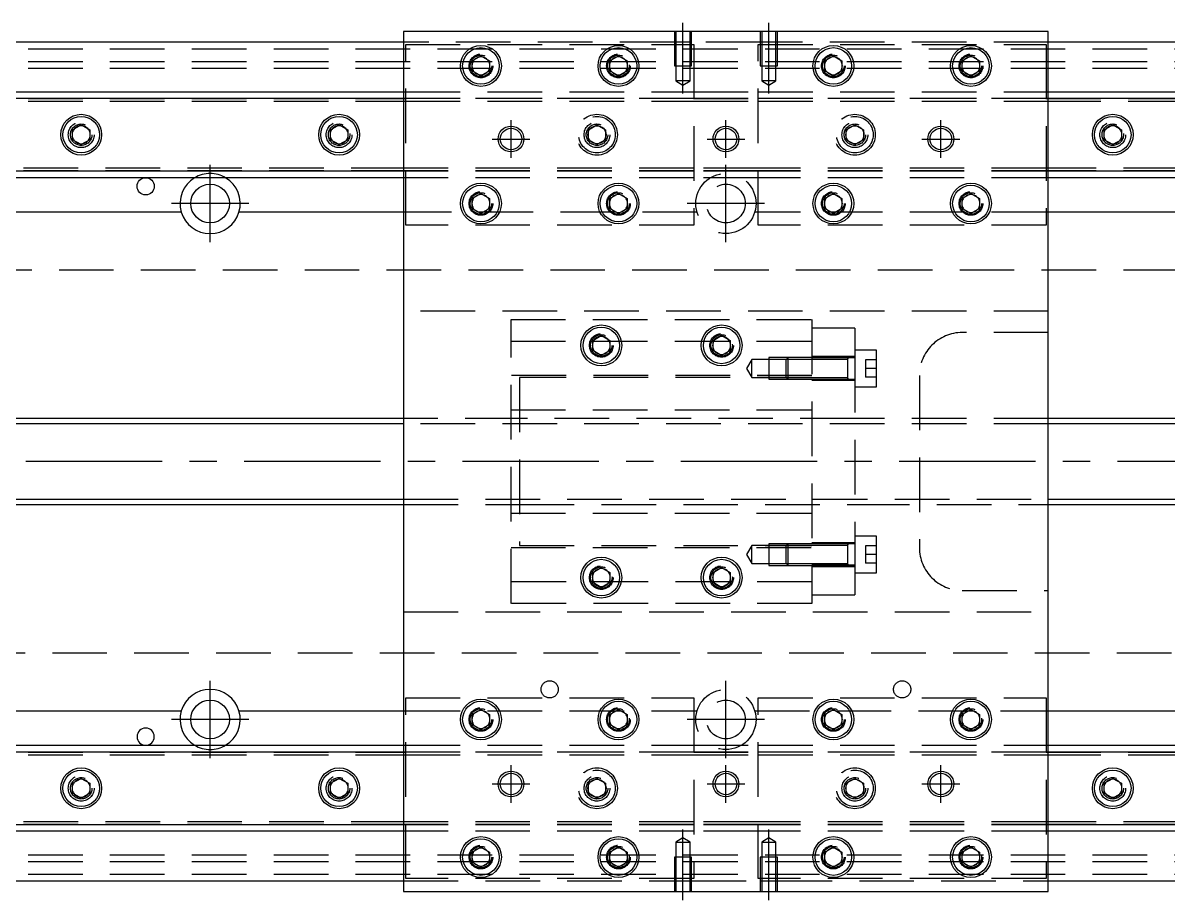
# Model space of a CAD drawing. Extents: x -20 to 1041, y -289 to 102.
# Drawn here: x 246.4 to 512.9, y -102 to 102 of the extents above; entities that cross this region are included whole.
import ezdxf

# ---------------------------------------------------------------- set-up
doc = ezdxf.new("R2010")
doc.units = 0
doc.linetypes.add('CENTER', pattern=[50.8, 31.75, -6.35, 6.35, -6.35])
doc.linetypes.add('DASHED', pattern=[19.05, 12.7, -6.35])
doc.layers.get('0').update_dxf_attribs({"linetype": 'CONTINUOUS'})
doc.layers.add('CENTER', color=1, linetype='CENTER')

msp = doc.modelspace()

# ---------------------------------------------------------------- linework, layer by layer
at = {"color": 7, "linetype": 'CONTINUOUS'}
for p, q in [((485, 100), (335, 100)), ((335, 100), (335, -100)), ((485, -100), (485, 100)), ((335, 97.5), (0, 97.5)), ((820, 97.5), (485, 97.5)), ((351, 93.1547), (353, 94.309402)), ((353, 94.309402), (355, 93.1547)), ((383, 93.1547), (385, 94.309402)), ((385, 94.309402), (387, 93.1547)), ((433, 93.1547), (435, 94.309402)), ((435, 94.309402), (437, 93.1547)), ((465, 93.1547), (467, 94.309402)), ((467, 94.309402), (469, 93.1547)), ((351, 90.8453), (351, 93.1547)), ((353, 89.690598), (351, 90.8453)), ((355, 90.8453), (353, 89.690598)), ((355, 93.1547), (355, 90.8453)), ((383, 90.8453), (383, 93.1547)), ((385, 89.690598), (383, 90.8453)), ((387, 90.8453), (385, 89.690598)), ((387, 93.1547), (387, 90.8453)), ((433, 90.8453), (433, 93.1547)), ((435, 89.690598), (433, 90.8453)), ((437, 90.8453), (435, 89.690598)), ((437, 93.1547), (437, 90.8453)), ((465, 90.8453), (465, 93.1547)), ((467, 89.690598), (465, 90.8453)), ((469, 90.8453), (467, 89.690598)), ((469, 93.1547), (469, 90.8453)), ((0, 86), (335, 86)), ((485, 86), (820, 86)), ((0, 84.460392), (335, 84.460392)), ((485, 84.460392), (820, 84.460392)), ((258, 77.1547), (260, 78.309402)), ((260, 78.309402), (262, 77.1547)), ((318, 77.1547), (320, 78.309402)), ((320, 78.309402), (322, 77.1547)), ((498, 77.1547), (500, 78.309402)), ((500, 78.309402), (502, 77.1547)), ((258, 74.8453), (258, 77.1547)), ((260, 73.690598), (258, 74.8453)), ((262, 74.8453), (260, 73.690598)), ((262, 77.1547), (262, 74.8453)), ((318, 74.8453), (318, 77.1547)), ((320, 73.690598), (318, 74.8453)), ((322, 74.8453), (320, 73.690598)), ((322, 77.1547), (322, 74.8453)), ((498, 74.8453), (498, 77.1547)), ((500, 73.690598), (498, 74.8453)), ((502, 74.8453), (500, 73.690598)), ((502, 77.1547), (502, 74.8453)), ((335, 67.539608), (0, 67.539608)), ((820, 67.539608), (485, 67.539608)), ((335, 66), (0, 66)), ((820, 66), (485, 66)), ((351, 61.1547), (353, 62.309402)), ((353, 62.309402), (355, 61.1547)), ((383, 61.1547), (385, 62.309402)), ((385, 62.309402), (387, 61.1547)), ((433, 61.1547), (435, 62.309402)), ((435, 62.309402), (437, 61.1547)), ((465, 61.1547), (467, 62.309402)), ((467, 62.309402), (469, 61.1547)), ((351, 58.8453), (351, 61.1547)), ((353, 57.690598), (351, 58.8453)), ((355, 58.8453), (353, 57.690598)), ((355, 61.1547), (355, 58.8453)), ((383, 58.8453), (383, 61.1547)), ((385, 57.690598), (383, 58.8453)), ((387, 58.8453), (385, 57.690598)), ((387, 61.1547), (387, 58.8453)), ((433, 58.8453), (433, 61.1547)), ((435, 57.690598), (433, 58.8453)), ((437, 58.8453), (435, 57.690598)), ((437, 61.1547), (437, 58.8453)), ((465, 58.8453), (465, 61.1547)), ((467, 57.690598), (465, 58.8453)), ((469, 58.8453), (467, 57.690598)), ((469, 61.1547), (469, 58.8453)), ((283.291796, 58), (176.708204, 58)), ((335, 58), (296.708204, 58)), ((523.291796, 58), (485, 58)), ((379, 28.1547), (381, 29.309402)), ((381, 29.309402), (383, 28.1547)), ((407, 28.1547), (409, 29.309402)), ((409, 29.309402), (411, 28.1547)), ((379, 25.8453), (379, 28.1547)), ((383, 28.1547), (383, 25.8453)), ((407, 25.8453), (407, 28.1547)), ((411, 28.1547), (411, 25.8453)), ((381, 24.690598), (379, 25.8453)), ((383, 25.8453), (381, 24.690598)), ((409, 24.690598), (407, 25.8453)), ((411, 25.8453), (409, 24.690598)), ((335, 10), (28, 10)), ((763, 10), (485, 10)), ((28, -10), (335, -10)), ((485, -10), (763, -10)), ((438.4, -19.550636), (438.4, -19.15063)), ((438.4, -24.15064), (438.4, -23.750636)), ((379, -25.8453), (381, -24.690598)), ((379, -28.1547), (379, -25.8453)), ((381, -24.690598), (383, -25.8453)), ((383, -25.8453), (383, -28.1547)), ((407, -25.8453), (409, -24.690598)), ((407, -28.1547), (407, -25.8453)), ((409, -24.690598), (411, -25.8453)), ((411, -25.8453), (411, -28.1547)), ((381, -29.309402), (379, -28.1547)), ((383, -28.1547), (381, -29.309402)), ((409, -29.309402), (407, -28.1547)), ((411, -28.1547), (409, -29.309402)), ((176.708204, -58), (283.291796, -58)), ((296.708204, -58), (335, -58)), ((351, -58.8453), (353, -57.690598)), ((353, -57.690598), (355, -58.8453)), ((383, -58.8453), (385, -57.690598)), ((385, -57.690598), (387, -58.8453)), ((433, -58.8453), (435, -57.690598)), ((435, -57.690598), (437, -58.8453)), ((465, -58.8453), (467, -57.690598)), ((467, -57.690598), (469, -58.8453)), ((485, -58), (523.291796, -58)), ((351, -61.1547), (351, -58.8453)), ((353, -62.309402), (351, -61.1547)), ((355, -61.1547), (353, -62.309402)), ((355, -58.8453), (355, -61.1547)), ((383, -61.1547), (383, -58.8453)), ((385, -62.309402), (383, -61.1547)), ((387, -61.1547), (385, -62.309402)), ((387, -58.8453), (387, -61.1547)), ((433, -61.1547), (433, -58.8453)), ((435, -62.309402), (433, -61.1547)), ((437, -61.1547), (435, -62.309402)), ((437, -58.8453), (437, -61.1547)), ((465, -61.1547), (465, -58.8453)), ((467, -62.309402), (465, -61.1547)), ((469, -61.1547), (467, -62.309402)), ((469, -58.8453), (469, -61.1547)), ((0, -66), (335, -66)), ((485, -66), (820, -66)), ((0, -67.539608), (335, -67.539608)), ((485, -67.539608), (820, -67.539608)), ((258, -74.8453), (260, -73.690598)), ((260, -73.690598), (262, -74.8453)), ((318, -74.8453), (320, -73.690598)), ((320, -73.690598), (322, -74.8453)), ((498, -74.8453), (500, -73.690598)), ((500, -73.690598), (502, -74.8453)), ((258, -77.1547), (258, -74.8453)), ((260, -78.309402), (258, -77.1547)), ((262, -77.1547), (260, -78.309402)), ((262, -74.8453), (262, -77.1547)), ((318, -77.1547), (318, -74.8453)), ((320, -78.309402), (318, -77.1547)), ((322, -77.1547), (320, -78.309402)), ((322, -74.8453), (322, -77.1547)), ((498, -77.1547), (498, -74.8453)), ((500, -78.309402), (498, -77.1547)), ((502, -77.1547), (500, -78.309402)), ((502, -74.8453), (502, -77.1547)), ((335, -84.460392), (0, -84.460392)), ((820, -84.460392), (485, -84.460392)), ((335, -86), (0, -86)), ((820, -86), (485, -86)), ((351, -90.8453), (353, -89.690598)), ((353, -89.690598), (355, -90.8453)), ((383, -90.8453), (385, -89.690598)), ((385, -89.690598), (387, -90.8453)), ((433, -90.8453), (435, -89.690598)), ((435, -89.690598), (437, -90.8453)), ((465, -90.8453), (467, -89.690598)), ((467, -89.690598), (469, -90.8453)), ((351, -93.1547), (351, -90.8453)), ((353, -94.309402), (351, -93.1547)), ((355, -93.1547), (353, -94.309402)), ((355, -90.8453), (355, -93.1547)), ((383, -93.1547), (383, -90.8453)), ((385, -94.309402), (383, -93.1547)), ((387, -93.1547), (385, -94.309402)), ((387, -90.8453), (387, -93.1547)), ((433, -93.1547), (433, -90.8453)), ((435, -94.309402), (433, -93.1547)), ((437, -93.1547), (435, -94.309402)), ((437, -90.8453), (437, -93.1547)), ((465, -93.1547), (465, -90.8453)), ((467, -94.309402), (465, -93.1547)), ((469, -93.1547), (467, -94.309402)), ((469, -90.8453), (469, -93.1547)), ((0, -97.5), (335, -97.5)), ((485, -97.5), (820, -97.5)), ((335, -100), (485, -100))]:
    msp.add_line(p, q, dxfattribs=at)
at = {"color": 3, "linetype": 'DASHED'}
for p, q in [((398.000006, 100), (398.000006, 92)), ((398.35, 100), (398.35, 92)), ((401.65, 92), (401.65, 100)), ((401.999994, 92), (401.999994, 100)), ((418.000006, 100), (418.000006, 92)), ((418.35, 100), (418.35, 92)), ((421.65, 92), (421.65, 100)), ((421.999994, 92), (421.999994, 100)), ((0, 96), (820, 96)), ((398.000006, 97.5), (335, 97.5)), ((335.5, 97), (402.5, 97)), ((335.5, 55), (335.5, 97)), ((401.999994, 97.5), (398.000006, 97.5)), ((418.000006, 97.5), (401.999994, 97.5)), ((402.5, 97), (402.5, 55)), ((417.5, 55), (417.5, 97)), ((417.5, 97), (484.5, 97)), ((421.999994, 97.5), (418.000006, 97.5)), ((485, 97.5), (421.999994, 97.5)), ((484.5, 97), (484.5, 55)), ((0, 93), (820, 93)), ((0, 91.5), (820, 91.5)), ((350.5, 92), (350.512884, 92.253488)), ((387.483582, 92.286038), (387.5, 92)), ((398.000006, 92), (401.999994, 92)), ((398.35, 92), (398.35, 88.5)), ((401.65, 88.5), (401.65, 92)), ((418.000006, 92), (421.999994, 92)), ((418.35, 92), (418.35, 88.5)), ((421.65, 88.5), (421.65, 92)), ((432.5, 92), (432.518502, 92.303588)), ((464.5, 92), (464.512884, 92.253488)), ((401.65, 88.5), (398.35, 88.5)), ((398.35, 88.5), (400, 87.547372)), ((400, 87.547372), (401.65, 88.5)), ((421.65, 88.5), (418.35, 88.5)), ((418.35, 88.5), (420, 87.547372)), ((420, 87.547372), (421.65, 88.5)), ((335, 86), (335.5, 86)), ((335.5, 86), (402.5, 86)), ((402.5, 86), (417.5, 86)), ((417.5, 86), (484.5, 86)), ((484.5, 86), (485, 86)), ((0, 84.403994), (335.5, 84.403994)), ((0, 83.8), (335.5, 83.8)), ((335, 84.460392), (335.5, 84.460392)), ((335.5, 84.460392), (402.5, 84.460392)), ((402.5, 84.403994), (335.5, 84.403994)), ((335.5, 83.8), (402.5, 83.8)), ((402.5, 84.460392), (417.5, 84.460392)), ((402.5, 84.403994), (417.5, 84.403994)), ((402.5, 83.8), (417.5, 83.8)), ((417.5, 84.460392), (484.5, 84.460392)), ((484.5, 84.403994), (417.5, 84.403994)), ((417.5, 83.8), (484.5, 83.8)), ((484.5, 84.460392), (485, 84.460392)), ((484.5, 84.403994), (820, 84.403994)), ((484.5, 83.8), (820, 83.8)), ((378, 77.1547), (380, 78.309402)), ((380, 78.309402), (382, 77.1547)), ((438, 77.1547), (440, 78.309402)), ((440, 78.309402), (442, 77.1547)), ((257.5, 76), (257.534018, 76.411016)), ((322.483582, 76.286038), (322.5, 76)), ((377.5, 76), (377.534018, 76.411016)), ((378, 74.8453), (378, 77.1547)), ((380, 73.690598), (378, 74.8453)), ((382, 74.8453), (380, 73.690598)), ((382, 77.1547), (382, 74.8453)), ((437.5, 76), (437.534018, 76.411016)), ((438, 74.8453), (438, 77.1547)), ((440, 73.690598), (438, 74.8453)), ((442, 74.8453), (440, 73.690598)), ((442, 77.1547), (442, 74.8453)), ((502.483582, 76.286038), (502.5, 76)), ((335.5, 68.2), (0, 68.2)), ((335.5, 67.596006), (0, 67.596006)), ((335.5, 67.539608), (335, 67.539608)), ((402.5, 68.2), (335.5, 68.2)), ((402.5, 67.596006), (335.5, 67.596006)), ((402.5, 67.539608), (335.5, 67.539608)), ((417.5, 68.2), (402.5, 68.2)), ((417.5, 67.596006), (402.5, 67.596006)), ((417.5, 67.539608), (402.5, 67.539608)), ((484.5, 68.2), (417.5, 68.2)), ((484.5, 67.596006), (417.5, 67.596006)), ((484.5, 67.539608), (417.5, 67.539608)), ((820, 68.2), (484.5, 68.2)), ((820, 67.596006), (484.5, 67.596006)), ((485, 67.539608), (484.5, 67.539608)), ((335.5, 66), (335, 66)), ((402.5, 66), (335.5, 66)), ((417.5, 66), (402.5, 66)), ((484.5, 66), (417.5, 66)), ((485, 66), (484.5, 66)), ((350.5, 60), (350.512884, 60.253488)), ((382.5, 60), (382.512884, 60.253488)), ((432.5, 60), (432.518502, 60.303588)), ((464.5, 60), (464.512884, 60.253488)), ((335.5, 58), (335, 58)), ((403.291796, 58), (335.5, 58)), ((484.5, 58), (416.708204, 58)), ((485, 58), (484.5, 58)), ((402.5, 55), (335.5, 55)), ((484.5, 55), (417.5, 55)), ((820, 44.5), (5.640312, 44.5)), ((485, 35), (335, 35)), ((360, -33), (360, 33)), ((360, 33), (430, 33)), ((430, 33), (430, -33)), ((440, 31), (430, 31)), ((440, 31), (440, 24.098756)), ((485, 30), (465, 30)), ((360, 28), (430, 28)), ((378.5, 27), (378.518502, 27.303588)), ((411.483582, 27.286038), (411.5, 27)), ((420, 24.15063), (420, 19.15064)), ((424.39998, 24.15063), (420, 24.15063)), ((424.4, 24.150636), (424, 23.750636)), ((424.4, 24.150636), (424.4, 19.150636)), ((430, 24.150636), (424.4, 24.150636)), ((430, 24.15063), (424.4, 24.15063)), ((440, 24.400636), (430, 24.400636)), ((440, 24.098756), (430, 24.098756)), ((438.405, 24.150636), (430.00002, 24.150636)), ((440, 24.150636), (438.395, 24.150636)), ((438.4, 23.893236), (438.4, 24.150636)), ((438.4, 24.150636), (438.4, 23.893186)), ((445, 25.900636), (440, 25.900636)), ((440, 24.098756), (440, -24.098756)), ((445, 17.400636), (445, 25.900636)), ((416, 23.750636), (414.787564, 21.650636)), ((414.787564, 21.650636), (416, 19.550636)), ((416, 19.550636), (416, 23.750636)), ((420, 23.750636), (416, 23.750636)), ((423.99998, 23.750636), (420, 23.750636)), ((424, 19.550636), (424, 23.750636)), ((430, 23.750636), (424, 23.750636)), ((438.4, 23.750636), (430.00002, 23.750636)), ((438.4, 19.408084), (438.4, 23.893236)), ((442.5, 23.650636), (442.5, 21.650636)), ((445, 23.650636), (442.5, 23.650636)), ((442.5, 21.650636), (442.5, 19.650636)), ((445, 21.650636), (442.5, 21.650636)), ((430, 20), (360, 20)), ((362, 19.5), (362, -19.5)), ((430, 19.5), (362, 19.5)), ((416, 19.550636), (420, 19.550636)), ((420, 19.550636), (423.99998, 19.550636)), ((420, 19.15064), (424.39998, 19.15064)), ((424, 19.550636), (424.4, 19.150636)), ((424, 19.550636), (430, 19.550636)), ((424.4, 19.15064), (430, 19.15064)), ((424.4, 19.150636), (430, 19.150636)), ((430, 18.900636), (440, 18.900636)), ((430.00002, 19.550636), (438.4, 19.550636)), ((430.00002, 19.150636), (438.405, 19.150636)), ((438.395, 19.150636), (440, 19.150636)), ((438.4, 19.408102), (438.4, 19.150636)), ((438.4, 19.150636), (438.4, 19.408084)), ((445, 19.650636), (442.5, 19.650636)), ((455, 20), (455, -20)), ((440, 17.400636), (445, 17.400636)), ((360, 12), (430, 12)), ((361.99998, 10), (335, 10)), ((485, 8.75), (335, 8.75)), ((440, 10), (362, 10)), ((485, 10), (440.00002, 10)), ((335, -8.75), (485, -8.75)), ((335, -10), (361.99998, -10)), ((362, -10), (440, -10)), ((440.00002, -10), (485, -10)), ((360, -12), (430, -12)), ((445, -17.400636), (440, -17.400636)), ((445, -25.900636), (445, -17.400636)), ((360, -20), (430, -20)), ((362, -19.5), (430, -19.5)), ((416, -19.550636), (414.787564, -21.650636)), ((416, -23.750636), (416, -19.550636)), ((420, -19.550636), (416, -19.550636)), ((420, -19.15064), (420, -24.15063)), ((424.39998, -19.15064), (420, -19.15064)), ((423.99998, -19.550636), (420, -19.550636)), ((424.4, -19.150636), (424, -19.550636)), ((424, -23.750636), (424, -19.550636)), ((430, -19.550636), (424, -19.550636)), ((424.4, -19.150636), (424.4, -24.150636)), ((430, -19.150636), (424.4, -19.150636)), ((430, -19.15064), (424.4, -19.15064)), ((440, -18.900636), (430, -18.900636)), ((438.405, -19.150636), (430.00002, -19.150636)), ((438.4, -19.550636), (430.00002, -19.550636)), ((440, -19.150636), (438.395, -19.150636)), ((438.4, -19.408034), (438.4, -19.150636)), ((438.4, -19.150636), (438.4, -19.408084)), ((438.4, -23.893186), (438.4, -19.408034)), ((442.5, -19.650636), (442.5, -21.650636)), ((445, -19.650636), (442.5, -19.650636)), ((414.787564, -21.650636), (416, -23.750636)), ((416, -23.750636), (420, -23.750636)), ((420, -23.750636), (423.99998, -23.750636)), ((424, -23.750636), (424.4, -24.150636)), ((424, -23.750636), (430, -23.750636)), ((430.00002, -23.750636), (438.4, -23.750636)), ((438.4, -23.893168), (438.4, -24.150636)), ((438.4, -24.150636), (438.4, -23.893186)), ((442.5, -21.650636), (442.5, -23.650636)), ((445, -21.650636), (442.5, -21.650636)), ((445, -23.650636), (442.5, -23.650636)), ((420, -24.15063), (424.39998, -24.15063)), ((424.4, -24.15063), (430, -24.15063)), ((424.4, -24.150636), (430, -24.150636)), ((440, -24.098756), (430, -24.098756)), ((440, -24.098756), (430, -24.098756)), ((430, -24.400636), (440, -24.400636)), ((430.00002, -24.150636), (438.405, -24.150636)), ((438.395, -24.150636), (440, -24.150636)), ((440, -24.098756), (440, -31)), ((440, -25.900636), (445, -25.900636)), ((430, -28), (360, -28)), ((383.483582, -26.713962), (383.5, -27)), ((411.483582, -26.713962), (411.5, -27)), ((430, -31), (440, -31)), ((465, -30), (485, -30)), ((430, -33), (360, -33)), ((335, -35), (485, -35)), ((5.640312, -44.5), (820, -44.5)), ((335.5, -55), (402.5, -55)), ((335.5, -97), (335.5, -55)), ((402.5, -55), (402.5, -97)), ((417.5, -97), (417.5, -55)), ((417.5, -55), (484.5, -55)), ((484.5, -55), (484.5, -97)), ((335, -58), (335.5, -58)), ((335.5, -58), (403.291796, -58)), ((416.708204, -58), (484.5, -58)), ((462.691578, -58), (463.25, -58)), ((484.5, -58), (485, -58)), ((350.5, -60), (350.512884, -59.746512)), ((387.483582, -59.713962), (387.5, -60)), ((432.5, -60), (432.518502, -59.696412)), ((469.483582, -59.713962), (469.5, -60)), ((335, -66), (335.5, -66)), ((335.5, -66), (402.5, -66)), ((402.5, -66), (417.5, -66)), ((417.5, -66), (484.5, -66)), ((484.5, -66), (485, -66)), ((0, -67.596006), (335.5, -67.596006)), ((0, -68.2), (335.5, -68.2)), ((335, -67.539608), (335.5, -67.539608)), ((335.5, -67.539608), (402.5, -67.539608)), ((402.5, -67.596006), (335.5, -67.596006)), ((335.5, -68.2), (402.5, -68.2)), ((402.5, -67.539608), (417.5, -67.539608)), ((402.5, -67.596006), (417.5, -67.596006)), ((402.5, -68.2), (417.5, -68.2)), ((417.5, -67.539608), (484.5, -67.539608)), ((484.5, -67.596006), (417.5, -67.596006)), ((417.5, -68.2), (484.5, -68.2)), ((484.5, -67.539608), (485, -67.539608)), ((484.5, -67.596006), (820, -67.596006)), ((484.5, -68.2), (820, -68.2)), ((378, -74.8453), (380, -73.690598)), ((380, -73.690598), (382, -74.8453)), ((438, -74.8453), (440, -73.690598)), ((440, -73.690598), (442, -74.8453)), ((257.5, -76), (257.534018, -75.588984)), ((317.5, -76), (317.534018, -75.588984)), ((377.5, -76), (377.534018, -75.588984)), ((378, -77.1547), (378, -74.8453)), ((380, -78.309402), (378, -77.1547)), ((382, -77.1547), (380, -78.309402)), ((382, -74.8453), (382, -77.1547)), ((437.5, -76), (437.534018, -75.588984)), ((438, -77.1547), (438, -74.8453)), ((440, -78.309402), (438, -77.1547)), ((442, -77.1547), (440, -78.309402)), ((442, -74.8453), (442, -77.1547)), ((497.5, -76), (497.534018, -75.588984)), ((335.5, -83.8), (0, -83.8)), ((335.5, -84.403994), (0, -84.403994)), ((335.5, -84.460392), (335, -84.460392)), ((402.5, -83.8), (335.5, -83.8)), ((402.5, -84.403994), (335.5, -84.403994)), ((402.5, -84.460392), (335.5, -84.460392)), ((417.5, -83.8), (402.5, -83.8)), ((417.5, -84.403994), (402.5, -84.403994)), ((417.5, -84.460392), (402.5, -84.460392)), ((484.5, -83.8), (417.5, -83.8)), ((484.5, -84.403994), (417.5, -84.403994)), ((484.5, -84.460392), (417.5, -84.460392)), ((820, -83.8), (484.5, -83.8)), ((820, -84.403994), (484.5, -84.403994)), ((485, -84.460392), (484.5, -84.460392)), ((335.5, -86), (335, -86)), ((402.5, -86), (335.5, -86)), ((400, -87.547372), (398.35, -88.5)), ((401.65, -88.5), (400, -87.547372)), ((417.5, -86), (402.5, -86)), ((484.5, -86), (417.5, -86)), ((420, -87.547372), (418.35, -88.5)), ((421.65, -88.5), (420, -87.547372)), ((485, -86), (484.5, -86)), ((398.35, -88.5), (401.65, -88.5)), ((398.35, -88.5), (398.35, -92)), ((401.65, -92), (401.65, -88.5)), ((418.35, -88.5), (421.65, -88.5)), ((418.35, -88.5), (418.35, -92)), ((421.65, -92), (421.65, -88.5)), ((0, -91.5), (820, -91.5)), ((0, -93), (820, -93)), ((350.5, -92), (350.512884, -91.746512)), ((387.483582, -91.713962), (387.5, -92)), ((401.999994, -92), (398.000006, -92)), ((398.000006, -92), (398.000006, -100)), ((398.35, -92), (398.35, -100)), ((401.65, -100), (401.65, -92)), ((401.999994, -100), (401.999994, -92)), ((421.999994, -92), (418.000006, -92)), ((418.000006, -92), (418.000006, -100)), ((418.35, -92), (418.35, -100)), ((421.65, -100), (421.65, -92)), ((421.999994, -100), (421.999994, -92)), ((432.5, -92), (432.518502, -91.696412)), ((469.483582, -91.713962), (469.5, -92)), ((0, -96), (820, -96)), ((335, -97.5), (398.000006, -97.5)), ((402.5, -97), (335.5, -97)), ((398.000006, -97.5), (401.999994, -97.5)), ((401.999994, -97.5), (418.000006, -97.5)), ((484.5, -97), (417.5, -97)), ((418.000006, -97.5), (421.999994, -97.5)), ((421.999994, -97.5), (485, -97.5))]:
    msp.add_line(p, q, dxfattribs=at)
at = {"color": 3, "linetype": 'CONTINUOUS'}
for p, q in [((335, 8.75), (28, 8.75)), ((763, 8.75), (485, 8.75)), ((28, -8.75), (335, -8.75)), ((485, -8.75), (763, -8.75))]:
    msp.add_line(p, q, dxfattribs=at)
at = {"color": 7, "linetype": 'CONTINUOUS'}
for centre, radius in [((353, 92), 4.75), ((353, 92), 4.25), ((385, 92), 4.75), ((385, 92), 4.25), ((435, 92), 4.75), ((435, 92), 4.25), ((467, 92), 4.75), ((467, 92), 4.25), ((260, 76), 4.75), ((260, 76), 4.25), ((320, 76), 4.75), ((320, 76), 4.25), ((500, 76), 4.75), ((500, 76), 4.25), ((360, 75), 2.5), ((380, 76), 2.1), ((410, 75), 3), ((410, 75), 2.5), ((440, 76), 2.1), ((460, 75), 2.5), ((275, 64), 2), ((290, 60), 4.5), ((353, 60), 4.75), ((353, 60), 4.25), ((385, 60), 4.75), ((385, 60), 4.25), ((435, 60), 4.75), ((435, 60), 4.25), ((467, 60), 4.75), ((467, 60), 4.25), ((381, 27), 4.75), ((381, 27), 4.25), ((409, 27), 4.75), ((409, 27), 4.25), ((381, -27), 4.75), ((381, -27), 4.25), ((409, -27), 4.75), ((409, -27), 4.25), ((290, -60), 4.5), ((353, -60), 4.75), ((353, -60), 4.25), ((385, -60), 4.75), ((385, -60), 4.25), ((435, -60), 4.75), ((435, -60), 4.25), ((467, -60), 4.75), ((467, -60), 4.25), ((260, -76), 4.75), ((260, -76), 4.25), ((320, -76), 4.75), ((320, -76), 4.25), ((500, -76), 4.75), ((500, -76), 4.25), ((360, -75), 2.5), ((380, -76), 2.1), ((410, -75), 3), ((410, -75), 2.5), ((440, -76), 2.1), ((460, -75), 2.5), ((353, -92), 4.75), ((353, -92), 4.25), ((385, -92), 4.75), ((385, -92), 4.25), ((435, -92), 4.75), ((435, -92), 4.25), ((467, -92), 4.75), ((467, -92), 4.25)]:
    msp.add_circle(centre, radius, dxfattribs=at)
at = {"color": 3, "linetype": 'DASHED'}
for centre, radius in [((353, 92), 2.75), ((353, 92), 2.5), ((385, 92), 2.75), ((385, 92), 2.5), ((435, 92), 2.75), ((435, 92), 2.5), ((467, 92), 2.75), ((467, 92), 2.5), ((380, 76), 4.75), ((380, 76), 4.25), ((440, 76), 4.75), ((440, 76), 4.25), ((260, 76), 3), ((260, 76), 2.5), ((320, 76), 3), ((320, 76), 2.5), ((380, 76), 3), ((380, 76), 2.5), ((440, 76), 3), ((440, 76), 2.5), ((500, 76), 3), ((500, 76), 2.5), ((410, 60), 7), ((410, 60), 4.5), ((353, 60), 2.75), ((353, 60), 2.5), ((385, 60), 2.75), ((385, 60), 2.5), ((435, 60), 2.75), ((435, 60), 2.5), ((467, 60), 2.75), ((467, 60), 2.5), ((381, 27), 2.75), ((381, 27), 2.5), ((409, 27), 2.75), ((409, 27), 2.5), ((381, -27), 2.75), ((381, -27), 2.5), ((409, -27), 2.75), ((409, -27), 2.5), ((369, -53), 2), ((410, -60), 7), ((451, -53), 2), ((410, -60), 4.5), ((353, -60), 2.75), ((353, -60), 2.5), ((385, -60), 2.75), ((385, -60), 2.5), ((435, -60), 2.75), ((435, -60), 2.5), ((467, -60), 2.75), ((467, -60), 2.5), ((380, -76), 4.75), ((380, -76), 4.25), ((440, -76), 4.75), ((440, -76), 4.25), ((260, -76), 3), ((260, -76), 2.5), ((320, -76), 3), ((320, -76), 2.5), ((380, -76), 3), ((380, -76), 2.5), ((440, -76), 3), ((440, -76), 2.5), ((500, -76), 3), ((500, -76), 2.5), ((353, -92), 2.75), ((353, -92), 2.5), ((385, -92), 2.75), ((385, -92), 2.5), ((435, -92), 2.75), ((435, -92), 2.5), ((467, -92), 2.75), ((467, -92), 2.5)]:
    msp.add_circle(centre, radius, dxfattribs=at)
at = {"color": 3, "linetype": 'CONTINUOUS'}
for centre in [(360, 75), (460, 75), (360, -75), (460, -75)]:
    msp.add_circle(centre, 3, dxfattribs=at)
at = {"color": 7, "linetype": 'CONTINUOUS'}
for centre, radius, start, end in [((353, 92), 2.1, 137.75279, 162.24721), ((353, 92), 2.1, 102.24721, 137.75279), ((353, 92), 2.1, 77.75279, 102.24721), ((353, 92), 2.1, 42.24721, 77.75279), ((353, 92), 2.1, 17.75279, 42.24721), ((385, 92), 2.1, 137.75279, 162.24721), ((385, 92), 2.1, 102.24721, 137.75279), ((385, 92), 2.1, 77.75279, 102.24721), ((385, 92), 2.1, 42.24721, 77.75279), ((385, 92), 2.1, 17.75279, 42.24721), ((435, 92), 2.1, 137.75279, 162.24721), ((435, 92), 2.1, 102.24721, 137.75279), ((435, 92), 2.1, 77.75279, 102.24721), ((435, 92), 2.1, 42.24721, 77.75279), ((435, 92), 2.1, 17.75279, 42.24721), ((467, 92), 2.1, 137.75279, 162.24721), ((467, 92), 2.1, 102.24721, 137.75279), ((467, 92), 2.1, 77.75279, 102.24721), ((467, 92), 2.1, 42.24721, 77.75279), ((467, 92), 2.1, 17.75279, 42.24721), ((353, 92), 2.1, 162.24721, 180), ((353, 92), 2.1, 180, 197.75279), ((353, 92), 2.1, 197.75279, 222.24721), ((353, 92), 2.1, 317.75279, 342.24721), ((353, 92), 2.1, 342.24721, 17.75279), ((385, 92), 2.1, 162.24721, 180), ((385, 92), 2.1, 180, 197.75279), ((385, 92), 2.1, 197.75279, 222.24721), ((385, 92), 2.1, 317.75279, 342.24721), ((385, 92), 2.1, 342.24721, 17.75279), ((435, 92), 2.1, 162.24721, 180), ((435, 92), 2.1, 180, 197.75279), ((435, 92), 2.1, 197.75279, 222.24721), ((435, 92), 2.1, 317.75279, 342.24721), ((435, 92), 2.1, 342.24721, 17.75279), ((467, 92), 2.1, 162.24721, 180), ((467, 92), 2.1, 180, 197.75279), ((467, 92), 2.1, 197.75279, 222.24721), ((467, 92), 2.1, 317.75279, 342.24721), ((467, 92), 2.1, 342.24721, 17.75279), ((353, 92), 2.1, 222.24721, 257.75279), ((353, 92), 2.1, 257.75279, 282.24721), ((353, 92), 2.1, 282.24721, 317.75279), ((385, 92), 2.1, 222.24721, 257.75279), ((385, 92), 2.1, 257.75279, 282.24721), ((385, 92), 2.1, 282.24721, 317.75279), ((435, 92), 2.1, 222.24721, 257.75279), ((435, 92), 2.1, 257.75279, 282.24721), ((435, 92), 2.1, 282.24721, 317.75279), ((467, 92), 2.1, 222.24721, 257.75279), ((467, 92), 2.1, 257.75279, 282.24721), ((467, 92), 2.1, 282.24721, 317.75279), ((260, 76), 2.1, 137.75279, 162.24721), ((260, 76), 2.1, 102.24721, 137.75279), ((260, 76), 2.1, 77.75279, 102.24721), ((260, 76), 2.1, 42.24721, 77.75279), ((260, 76), 2.1, 17.75279, 42.24721), ((320, 76), 2.1, 137.75279, 162.24721), ((320, 76), 2.1, 102.24721, 137.75279), ((320, 76), 2.1, 77.75279, 102.24721), ((320, 76), 2.1, 42.24721, 77.75279), ((320, 76), 2.1, 17.75279, 42.24721), ((500, 76), 2.1, 137.75279, 162.24721), ((500, 76), 2.1, 102.24721, 137.75279), ((500, 76), 2.1, 77.75279, 102.24721), ((500, 76), 2.1, 42.24721, 77.75279), ((500, 76), 2.1, 17.75279, 42.24721), ((260, 76), 2.1, 162.24721, 180), ((260, 76), 2.1, 180, 197.75279), ((260, 76), 2.1, 197.75279, 222.24721), ((260, 76), 2.1, 317.75279, 342.24721), ((260, 76), 2.1, 342.24721, 17.75279), ((320, 76), 2.1, 162.24721, 180), ((320, 76), 2.1, 180, 197.75279), ((320, 76), 2.1, 197.75279, 222.24721), ((320, 76), 2.1, 317.75279, 342.24721), ((320, 76), 2.1, 342.24721, 17.75279), ((500, 76), 2.1, 162.24721, 180), ((500, 76), 2.1, 180, 197.75279), ((500, 76), 2.1, 197.75279, 222.24721), ((500, 76), 2.1, 317.75279, 342.24721), ((500, 76), 2.1, 342.24721, 17.75279), ((260, 76), 2.1, 222.24721, 257.75279), ((260, 76), 2.1, 257.75279, 282.24721), ((260, 76), 2.1, 282.24721, 317.75279), ((320, 76), 2.1, 222.24721, 257.75279), ((320, 76), 2.1, 257.75279, 282.24721), ((320, 76), 2.1, 282.24721, 317.75279), ((500, 76), 2.1, 222.24721, 257.75279), ((500, 76), 2.1, 257.75279, 282.24721), ((500, 76), 2.1, 282.24721, 317.75279), ((290, 60), 7, 121.002719, 196.60155), ((290, 60), 7, 343.39845, 58.997281), ((353, 60), 2.1, 137.75279, 162.24721), ((353, 60), 2.1, 102.24721, 137.75279), ((353, 60), 2.1, 77.75279, 102.24721), ((353, 60), 2.1, 42.24721, 77.75279), ((353, 60), 2.1, 17.75279, 42.24721), ((385, 60), 2.1, 137.75279, 162.24721), ((385, 60), 2.1, 102.24721, 137.75279), ((385, 60), 2.1, 77.75279, 102.24721), ((385, 60), 2.1, 42.24721, 77.75279), ((385, 60), 2.1, 17.75279, 42.24721), ((435, 60), 2.1, 137.75279, 162.24721), ((435, 60), 2.1, 102.24721, 137.75279), ((435, 60), 2.1, 77.75279, 102.24721), ((435, 60), 2.1, 42.24721, 77.75279), ((435, 60), 2.1, 17.75279, 42.24721), ((467, 60), 2.1, 137.75279, 162.24721), ((467, 60), 2.1, 102.24721, 137.75279), ((467, 60), 2.1, 77.75279, 102.24721), ((467, 60), 2.1, 42.24721, 77.75279), ((467, 60), 2.1, 17.75279, 42.24721), ((353, 60), 2.1, 162.24721, 180), ((353, 60), 2.1, 180, 197.75279), ((353, 60), 2.1, 197.75279, 222.24721), ((353, 60), 2.1, 317.75279, 342.24721), ((353, 60), 2.1, 342.24721, 17.75279), ((385, 60), 2.1, 162.24721, 180), ((385, 60), 2.1, 180, 197.75279), ((385, 60), 2.1, 197.75279, 222.24721), ((385, 60), 2.1, 317.75279, 342.24721), ((385, 60), 2.1, 342.24721, 17.75279), ((435, 60), 2.1, 162.24721, 180), ((435, 60), 2.1, 180, 197.75279), ((435, 60), 2.1, 197.75279, 222.24721), ((435, 60), 2.1, 317.75279, 342.24721), ((435, 60), 2.1, 342.24721, 17.75279), ((467, 60), 2.1, 162.24721, 180), ((467, 60), 2.1, 180, 197.75279), ((467, 60), 2.1, 197.75279, 222.24721), ((467, 60), 2.1, 317.75279, 342.24721), ((467, 60), 2.1, 342.24721, 17.75279), ((290, 60), 7, 196.60155, 343.39845), ((353, 60), 2.1, 222.24721, 257.75279), ((353, 60), 2.1, 257.75279, 282.24721), ((353, 60), 2.1, 282.24721, 317.75279), ((385, 60), 2.1, 222.24721, 257.75279), ((385, 60), 2.1, 257.75279, 282.24721), ((385, 60), 2.1, 282.24721, 317.75279), ((435, 60), 2.1, 222.24721, 257.75279), ((435, 60), 2.1, 257.75279, 282.24721), ((435, 60), 2.1, 282.24721, 317.75279), ((467, 60), 2.1, 222.24721, 257.75279), ((467, 60), 2.1, 257.75279, 282.24721), ((467, 60), 2.1, 282.24721, 317.75279), ((381, 27), 2.1, 162.24721, 180), ((381, 27), 2.1, 180, 197.75279), ((381, 27), 2.1, 137.75279, 162.24721), ((381, 27), 2.1, 102.24721, 137.75279), ((381, 27), 2.1, 77.75279, 102.24721), ((381, 27), 2.1, 42.24721, 77.75279), ((381, 27), 2.1, 17.75279, 42.24721), ((381, 27), 2.1, 342.24721, 17.75279), ((409, 27), 2.1, 162.24721, 180), ((409, 27), 2.1, 180, 197.75279), ((409, 27), 2.1, 137.75279, 162.24721), ((409, 27), 2.1, 102.24721, 137.75279), ((409, 27), 2.1, 77.75279, 102.24721), ((409, 27), 2.1, 42.24721, 77.75279), ((409, 27), 2.1, 17.75279, 42.24721), ((409, 27), 2.1, 342.24721, 17.75279), ((381, 27), 2.1, 197.75279, 222.24721), ((381, 27), 2.1, 222.24721, 257.75279), ((381, 27), 2.1, 257.75279, 282.24721), ((381, 27), 2.1, 282.24721, 317.75279), ((381, 27), 2.1, 317.75279, 342.24721), ((409, 27), 2.1, 197.75279, 222.24721), ((409, 27), 2.1, 222.24721, 257.75279), ((409, 27), 2.1, 257.75279, 282.24721), ((409, 27), 2.1, 282.24721, 317.75279), ((409, 27), 2.1, 317.75279, 342.24721), ((381, -27), 2.1, 162.24721, 180), ((381, -27), 2.1, 137.75279, 162.24721), ((381, -27), 2.1, 102.24721, 137.75279), ((381, -27), 2.1, 77.75279, 102.24721), ((381, -27), 2.1, 42.24721, 77.75279), ((381, -27), 2.1, 17.75279, 42.24721), ((381, -27), 2.1, 342.24721, 17.75279), ((409, -27), 2.1, 162.24721, 180), ((409, -27), 2.1, 137.75279, 162.24721), ((409, -27), 2.1, 102.24721, 137.75279), ((409, -27), 2.1, 77.75279, 102.24721), ((409, -27), 2.1, 42.24721, 77.75279), ((409, -27), 2.1, 17.75279, 42.24721), ((409, -27), 2.1, 342.24721, 17.75279), ((381, -27), 2.1, 180, 197.75279), ((381, -27), 2.1, 197.75279, 222.24721), ((381, -27), 2.1, 222.24721, 257.75279), ((381, -27), 2.1, 257.75279, 282.24721), ((381, -27), 2.1, 282.24721, 317.75279), ((381, -27), 2.1, 317.75279, 342.24721), ((409, -27), 2.1, 180, 197.75279), ((409, -27), 2.1, 197.75279, 222.24721), ((409, -27), 2.1, 222.24721, 257.75279), ((409, -27), 2.1, 257.75279, 282.24721), ((409, -27), 2.1, 282.24721, 317.75279), ((409, -27), 2.1, 317.75279, 342.24721), ((290, -60), 7, 16.60155, 163.39845), ((290, -60), 7, 163.39845, 238.997281), ((290, -60), 7, 301.002719, 16.60155), ((353, -60), 2.1, 137.75279, 162.24721), ((353, -60), 2.1, 102.24721, 137.75279), ((353, -60), 2.1, 77.75279, 102.24721), ((353, -60), 2.1, 42.24721, 77.75279), ((353, -60), 2.1, 17.75279, 42.24721), ((385, -60), 2.1, 137.75279, 162.24721), ((385, -60), 2.1, 102.24721, 137.75279), ((385, -60), 2.1, 77.75279, 102.24721), ((385, -60), 2.1, 42.24721, 77.75279), ((385, -60), 2.1, 17.75279, 42.24721), ((435, -60), 2.1, 137.75279, 162.24721), ((435, -60), 2.1, 102.24721, 137.75279), ((435, -60), 2.1, 77.75279, 102.24721), ((435, -60), 2.1, 42.24721, 77.75279), ((435, -60), 2.1, 17.75279, 42.24721), ((467, -60), 2.1, 137.75279, 162.24721), ((467, -60), 2.1, 102.24721, 137.75279), ((467, -60), 2.1, 77.75279, 102.24721), ((467, -60), 2.1, 42.24721, 77.75279), ((467, -60), 2.1, 17.75279, 42.24721), ((353, -60), 2.1, 162.24721, 180), ((353, -60), 2.1, 180, 197.75279), ((353, -60), 2.1, 197.75279, 222.24721), ((353, -60), 2.1, 317.75279, 342.24721), ((353, -60), 2.1, 342.24721, 17.75279), ((385, -60), 2.1, 162.24721, 180), ((385, -60), 2.1, 180, 197.75279), ((385, -60), 2.1, 197.75279, 222.24721), ((385, -60), 2.1, 317.75279, 342.24721), ((385, -60), 2.1, 342.24721, 17.75279), ((435, -60), 2.1, 162.24721, 180), ((435, -60), 2.1, 180, 197.75279), ((435, -60), 2.1, 197.75279, 222.24721), ((435, -60), 2.1, 317.75279, 342.24721), ((435, -60), 2.1, 342.24721, 17.75279), ((467, -60), 2.1, 162.24721, 180), ((467, -60), 2.1, 180, 197.75279), ((467, -60), 2.1, 197.75279, 222.24721), ((467, -60), 2.1, 317.75279, 342.24721), ((467, -60), 2.1, 342.24721, 17.75279), ((275, -64), 2, 90, 270), ((275, -64), 2, 270, 90), ((353, -60), 2.1, 222.24721, 257.75279), ((353, -60), 2.1, 257.75279, 282.24721), ((353, -60), 2.1, 282.24721, 317.75279), ((385, -60), 2.1, 222.24721, 257.75279), ((385, -60), 2.1, 257.75279, 282.24721), ((385, -60), 2.1, 282.24721, 317.75279), ((435, -60), 2.1, 222.24721, 257.75279), ((435, -60), 2.1, 257.75279, 282.24721), ((435, -60), 2.1, 282.24721, 317.75279), ((467, -60), 2.1, 222.24721, 257.75279), ((467, -60), 2.1, 257.75279, 282.24721), ((467, -60), 2.1, 282.24721, 317.75279), ((260, -76), 2.1, 137.75279, 162.24721), ((260, -76), 2.1, 102.24721, 137.75279), ((260, -76), 2.1, 77.75279, 102.24721), ((260, -76), 2.1, 42.24721, 77.75279), ((260, -76), 2.1, 17.75279, 42.24721), ((320, -76), 2.1, 137.75279, 162.24721), ((320, -76), 2.1, 102.24721, 137.75279), ((320, -76), 2.1, 77.75279, 102.24721), ((320, -76), 2.1, 42.24721, 77.75279), ((320, -76), 2.1, 17.75279, 42.24721), ((500, -76), 2.1, 137.75279, 162.24721), ((500, -76), 2.1, 102.24721, 137.75279), ((500, -76), 2.1, 77.75279, 102.24721), ((500, -76), 2.1, 42.24721, 77.75279), ((500, -76), 2.1, 17.75279, 42.24721), ((260, -76), 2.1, 162.24721, 180), ((260, -76), 2.1, 180, 197.75279), ((260, -76), 2.1, 197.75279, 222.24721), ((260, -76), 2.1, 317.75279, 342.24721), ((260, -76), 2.1, 342.24721, 17.75279), ((320, -76), 2.1, 162.24721, 180), ((320, -76), 2.1, 180, 197.75279), ((320, -76), 2.1, 197.75279, 222.24721), ((320, -76), 2.1, 317.75279, 342.24721), ((320, -76), 2.1, 342.24721, 17.75279), ((500, -76), 2.1, 162.24721, 180), ((500, -76), 2.1, 180, 197.75279), ((500, -76), 2.1, 197.75279, 222.24721), ((500, -76), 2.1, 317.75279, 342.24721), ((500, -76), 2.1, 342.24721, 17.75279), ((260, -76), 2.1, 222.24721, 257.75279), ((260, -76), 2.1, 257.75279, 282.24721), ((260, -76), 2.1, 282.24721, 317.75279), ((320, -76), 2.1, 222.24721, 257.75279), ((320, -76), 2.1, 257.75279, 282.24721), ((320, -76), 2.1, 282.24721, 317.75279), ((500, -76), 2.1, 222.24721, 257.75279), ((500, -76), 2.1, 257.75279, 282.24721), ((500, -76), 2.1, 282.24721, 317.75279), ((353, -92), 2.1, 137.75279, 162.24721), ((353, -92), 2.1, 102.24721, 137.75279), ((353, -92), 2.1, 77.75279, 102.24721), ((353, -92), 2.1, 42.24721, 77.75279), ((353, -92), 2.1, 17.75279, 42.24721), ((385, -92), 2.1, 137.75279, 162.24721), ((385, -92), 2.1, 102.24721, 137.75279), ((385, -92), 2.1, 77.75279, 102.24721), ((385, -92), 2.1, 42.24721, 77.75279), ((385, -92), 2.1, 17.75279, 42.24721), ((435, -92), 2.1, 137.75279, 162.24721), ((435, -92), 2.1, 102.24721, 137.75279), ((435, -92), 2.1, 77.75279, 102.24721), ((435, -92), 2.1, 42.24721, 77.75279), ((435, -92), 2.1, 17.75279, 42.24721), ((467, -92), 2.1, 137.75279, 162.24721), ((467, -92), 2.1, 102.24721, 137.75279), ((467, -92), 2.1, 77.75279, 102.24721), ((467, -92), 2.1, 42.24721, 77.75279), ((467, -92), 2.1, 17.75279, 42.24721), ((353, -92), 2.1, 162.24721, 180), ((353, -92), 2.1, 180, 197.75279), ((353, -92), 2.1, 197.75279, 222.24721), ((353, -92), 2.1, 317.75279, 342.24721), ((353, -92), 2.1, 342.24721, 17.75279), ((385, -92), 2.1, 162.24721, 180), ((385, -92), 2.1, 180, 197.75279), ((385, -92), 2.1, 197.75279, 222.24721), ((385, -92), 2.1, 317.75279, 342.24721), ((385, -92), 2.1, 342.24721, 17.75279), ((435, -92), 2.1, 162.24721, 180), ((435, -92), 2.1, 180, 197.75279), ((435, -92), 2.1, 197.75279, 222.24721), ((435, -92), 2.1, 317.75279, 342.24721), ((435, -92), 2.1, 342.24721, 17.75279), ((467, -92), 2.1, 162.24721, 180), ((467, -92), 2.1, 180, 197.75279), ((467, -92), 2.1, 197.75279, 222.24721), ((467, -92), 2.1, 317.75279, 342.24721), ((467, -92), 2.1, 342.24721, 17.75279), ((353, -92), 2.1, 222.24721, 257.75279), ((353, -92), 2.1, 257.75279, 282.24721), ((353, -92), 2.1, 282.24721, 317.75279), ((385, -92), 2.1, 222.24721, 257.75279), ((385, -92), 2.1, 257.75279, 282.24721), ((385, -92), 2.1, 282.24721, 317.75279), ((435, -92), 2.1, 222.24721, 257.75279), ((435, -92), 2.1, 257.75279, 282.24721), ((435, -92), 2.1, 282.24721, 317.75279), ((467, -92), 2.1, 222.24721, 257.75279), ((467, -92), 2.1, 257.75279, 282.24721), ((467, -92), 2.1, 282.24721, 317.75279)]:
    msp.add_arc(centre, radius, start, end, dxfattribs=at)
at = {"color": 3, "linetype": 'DASHED'}
for centre, radius, start, end in [((290, 60), 7, 58.997281, 121.002719), ((350, 60), 7, 341.96968, 343.39845), ((465, 20), 10, 90, 180), ((465, -20), 10, 180, 270), ((290, -60), 7, 238.997281, 301.002719)]:
    msp.add_arc(centre, radius, start, end, dxfattribs=at)
at = {"layer": 'CENTER', "color": 1, "linetype": 'CENTER'}
for p, q in [((400, 85.547372), (400, 102)), ((420, 85.547372), (420, 102)), ((360, 70.6), (360, 79.4)), ((410, 70.6), (410, 79.4)), ((460, 70.6), (460, 79.4)), ((355.6, 75), (364.4, 75)), ((405.6, 75), (414.4, 75)), ((455.6, 75), (464.4, 75)), ((290, 51), (290, 69)), ((410, 51), (410, 69)), ((299, 60), (281, 60)), ((419, 60), (401, 60)), ((888.445, 0), (-20, 0)), ((290, -69), (290, -51)), ((410, -69), (410, -51)), ((299, -60), (281, -60)), ((419, -60), (401, -60)), ((360, -79.4), (360, -70.6)), ((410, -79.4), (410, -70.6)), ((460, -79.4), (460, -70.6)), ((355.6, -75), (364.4, -75)), ((405.6, -75), (414.4, -75)), ((455.6, -75), (464.4, -75)), ((400, -102), (400, -85.547372)), ((420, -102), (420, -85.547372))]:
    msp.add_line(p, q, dxfattribs=at)

doc.saveas('drawing.dxf')
